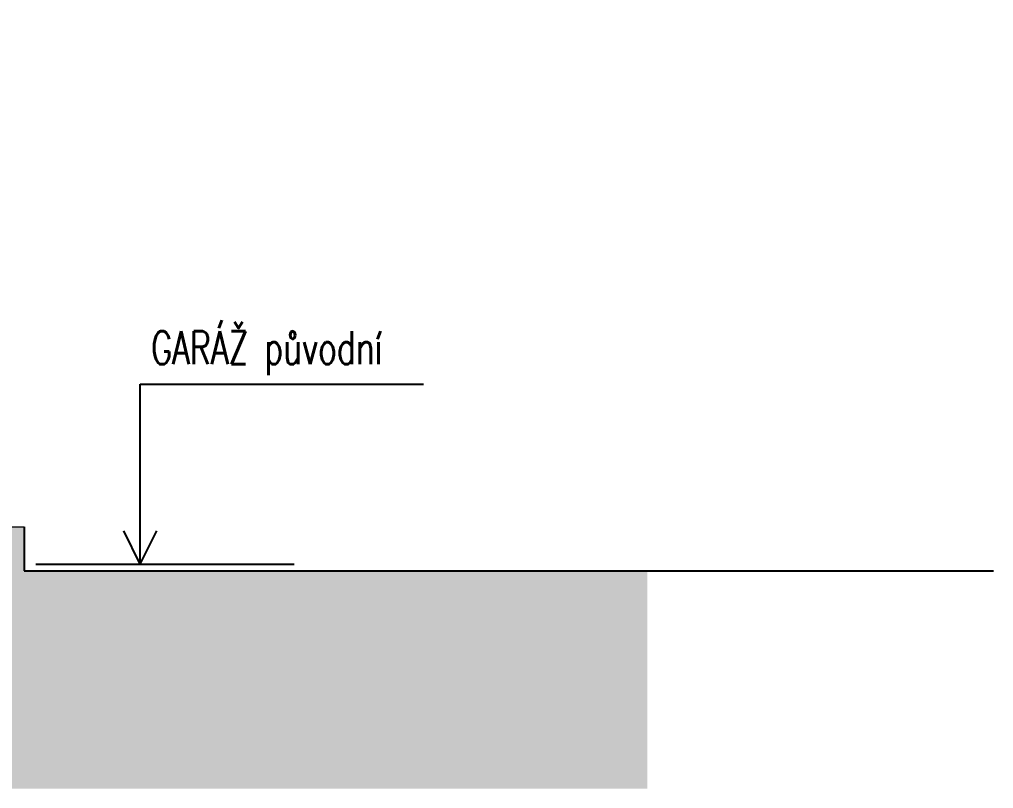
# Model space of a CAD drawing. Header units: metres. Extents: x -442 to 316, y -503 to 125.
# Drawn here: x 3.088 to 7.502, y 16.288 to 19.774 of the extents above; entities that cross this region are included whole.
import ezdxf

# ---------------------------------------------------------------- set-up
doc = ezdxf.new("R2010")
doc.units = ezdxf.units.M
for name, color, linetype in [('1', 7, 'Continuous'), ('popis', 6, 'Continuous'), ('SRAFA', 251, 'Continuous'), ('SRAFY', 3, 'Continuous'), ('ZDIVO', 1, 'Continuous')]:
    doc.layers.add(name, color=color, linetype=linetype)
doc.styles.add('ROMANS', font='romans.shx', dxfattribs={"width": 0.7})

msp = doc.modelspace()

# ---------------------------------------------------------------- hatches: boundary and pattern name
at = {"layer": 'SRAFA', "linetype": 'Continuous'}
msp.add_hatch(color=256, dxfattribs=at).paths.add_polyline_path([(-35.530865, 19.774438), (-35.530865, 16.287732), (5.933, 16.287732), (5.933, 17.274438), (3.108387, 17.274438), (3.108387, 17.474438), (1.867037, 17.474438), (-5.132963, 17.614438), (-7.006338, 17.716752), (-24.302963, 19.049174), (-33.717793, 19.774438)])

# ---------------------------------------------------------------- linework, layer by layer
at = {"layer": '1', "linetype": 'Continuous'}
msp.add_line((3.162306, 17.304438), (4.332465, 17.304438), dxfattribs=at)
at = {"layer": 'SRAFY', "linetype": 'Continuous'}
for p, q in [((3.635109, 17.304438), (3.635109, 18.120363)), ((3.635109, 18.120363), (4.918891, 18.120363)), ((3.635109, 17.304438), (3.560607, 17.455672)), ((3.635109, 17.304438), (3.70961, 17.455672))]:
    msp.add_line(p, q, dxfattribs=at)
at = {"layer": 'ZDIVO', "linetype": 'Continuous', "lineweight": 0}
msp.add_line((1.867037, 17.474438), (3.108387, 17.474438), dxfattribs=at)
at = {"layer": 'ZDIVO', "linetype": 'Continuous'}
for p, q in [((3.108387, 17.474438), (3.108387, 17.274438)), ((3.108387, 17.274438), (7.501519, 17.274438))]:
    msp.add_line(p, q, dxfattribs=at)

# ---------------------------------------------------------------- texts
at = {"layer": 'popis', "linetype": 'Continuous', "insert": (3.684654, 18.361292), "char_height": 0.15, "width": 2.20915077, "attachment_point": 1, "style": 'ROMANS'}
msp.add_mtext('GARÁŽ původní', dxfattribs=at)

doc.saveas('drawing.dxf')
